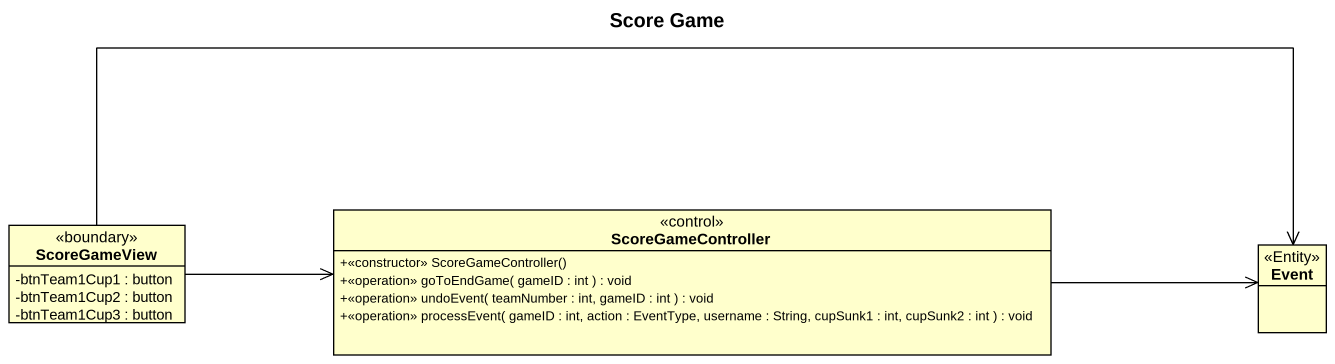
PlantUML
@startuml
title Score Game
hide circle
hide empty members
skinparam classAttributeIconSize 0
class ScoreGameController <<control>> {
  +<<constructor>> ScoreGameController()
  +<<operation>> goToEndGame( gameID : int ) : void
  +<<operation>> undoEvent( teamNumber : int, gameID : int ) : void
  +<<operation>> processEvent( gameID : int, action : EventType, username : String, cupSunk1 : int, cupSunk2 : int ) : void
}
class ScoreGameView <<boundary>> {
  -btnTeam1Cup1 : button
  -btnTeam1Cup2 : button
  -btnTeam1Cup3 : button
}
class Event <<Entity>>
ScoreGameController -right-> Event
ScoreGameView -right-> ScoreGameController
ScoreGameView -right-> Event
@enduml
